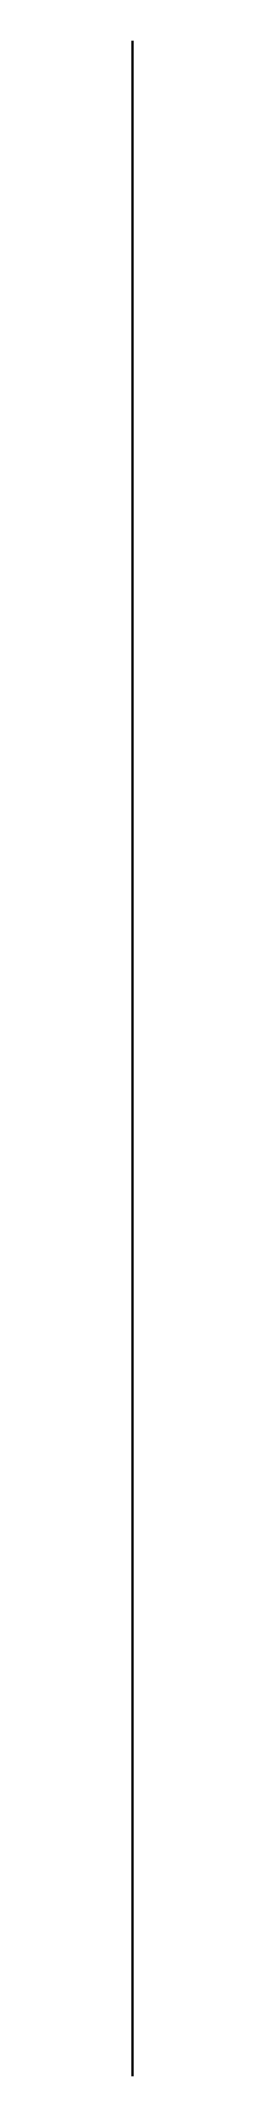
# Model space of a CAD drawing. Header units: millimetres. Extents: x -200 to -200, y -150 to 150.
import ezdxf

# ---------------------------------------------------------------- set-up
doc = ezdxf.new("R2010")
doc.units = ezdxf.units.MM

msp = doc.modelspace()

# ---------------------------------------------------------------- linework, layer by layer
for p, q in [((-200, 150, -150), (-200, 150, 150)), ((-200, -150, 150), (-200, 150, 150)), ((-200, 150, -150), (-200, -150, -150)), ((-200, -150, -150), (-200, -150, 150))]:
    msp.add_line(p, q)

# ---------------------------------------------------------------- texts
at = {"extrusion": (-1, 1.83697e-16, 0)}
msp.add_text('X', height=125, dxfattribs=at).set_placement((-41.31, -63.17, 200))

doc.saveas('drawing.dxf')
